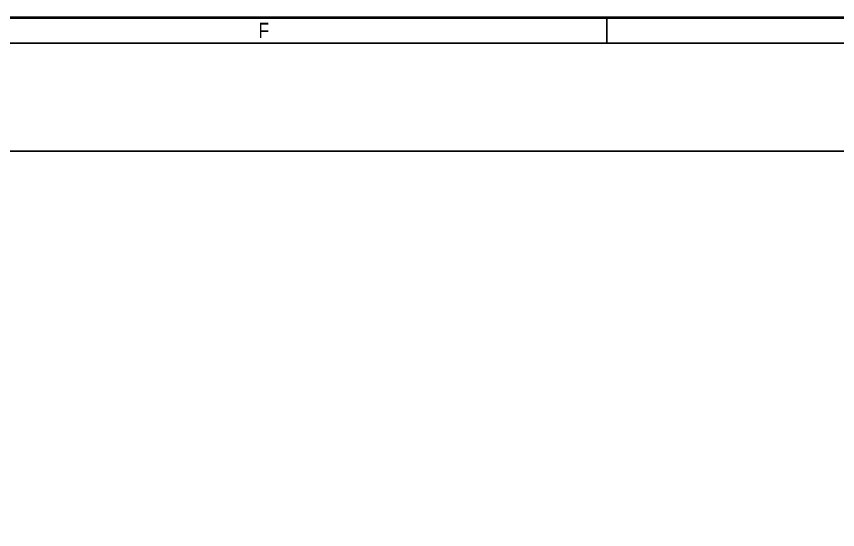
# Model space of a CAD drawing. Header units: inches. Extents: x 0.2 to 35.5, y 0.2 to 23.5.
# Drawn here: x 17.666 to 21.685, y 21.001 to 23.512 of the extents above; entities that cross this region are included whole.
import ezdxf

# ---------------------------------------------------------------- set-up
doc = ezdxf.new("R2010")
doc.units = ezdxf.units.IN
doc.header["$MEASUREMENT"] = 0
doc.layers.add('$AUDIT_BAD_LAYER1', color=7, linetype='Continuous')
doc.styles.add('Borrego', font='ARIALN.TTF')

# ---------------------------------------------------------------- blocks, each defined once
blk = doc.blocks.new('Border 24 x 36')
at = {"layer": '$AUDIT_BAD_LAYER1'}
for p, q in [((20.675, 23.5), (20.675, 23.625)), ((34.125, 23.5), (0.5, 23.5))]:
    blk.add_line(p, q, dxfattribs=at)
at = {"layer": '$AUDIT_BAD_LAYER1', "const_width": 0.0125}
blk.add_lwpolyline([(0.375, 0.375), (35.625, 0.375), (35.625, 23.625), (0.375, 23.625)], close=True, dxfattribs=at)
at = {"layer": '$AUDIT_BAD_LAYER1', "insert": (18.9956, 23.5625), "char_height": 0.075, "width": 0.18967, "attachment_point": 5, "style": 'Borrego'}
blk.add_mtext('F', dxfattribs=at)

msp = doc.modelspace()

# ---------------------------------------------------------------- linework, layer by layer
at = {"layer": '$AUDIT_BAD_LAYER1', "linetype": 'Continuous'}
msp.add_lwpolyline([(15.9316, 12.8733), (27.4575, 12.8733), (27.4575, 22.8538), (15.9316, 22.8538)], close=True, dxfattribs=at)

# ---------------------------------------------------------------- block references
at = {"layer": '$AUDIT_BAD_LAYER1'}
msp.add_blockref('Border 24 x 36', (-0.1188, -0.1188), dxfattribs=at)

doc.saveas('drawing.dxf')
